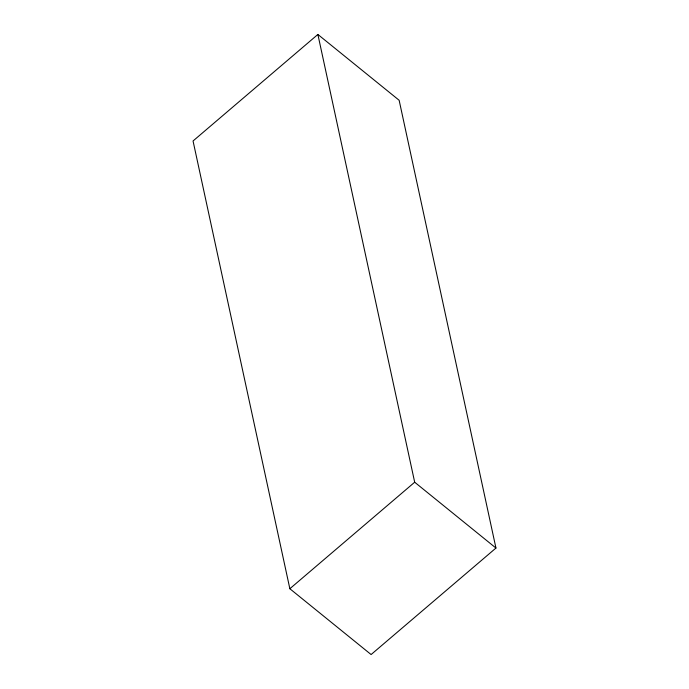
<?xml version="1.0" encoding="UTF-8"?>
<svg xmlns="http://www.w3.org/2000/svg" width="689" height="689" viewBox="0 0 689 689"><rect width="100%" height="100%" fill="white"/><g stroke="black" fill="none" stroke-linecap="round" stroke-linejoin="round"><path stroke-width="1.03" d="M317.879 34.45L193.049 140.969L289.854 588.733L371.104 654.55L495.951 548.048L399.146 100.275L317.879 34.45L414.683 482.214L495.951 548.048M289.854 588.733L414.683 482.214"/></g></svg>
